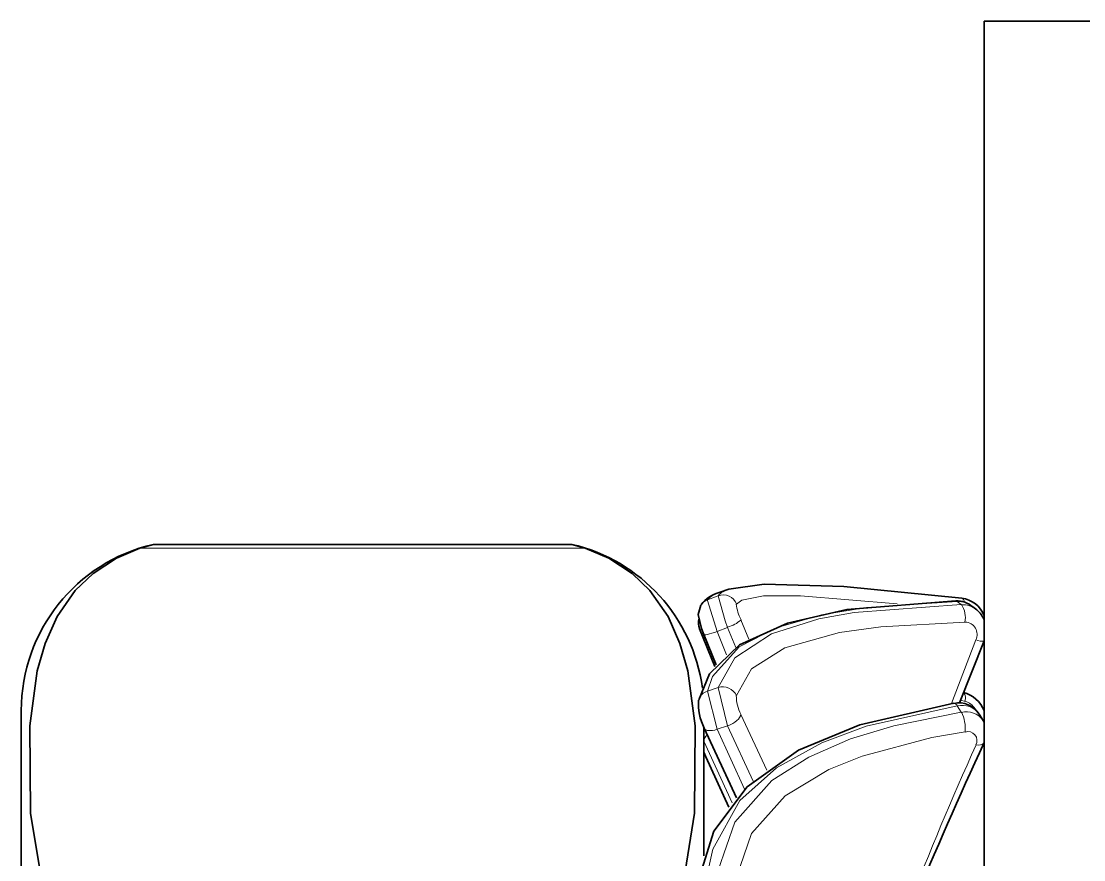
# Model space of a CAD drawing. Extents: x 218 to 1434, y 54 to 743.
# Drawn here: x 932.568 to 936.304, y 433.02 to 435.97 of the extents above; entities that cross this region are included whole.
import ezdxf

# ---------------------------------------------------------------- set-up
doc = ezdxf.new("R2010")
doc.units = 0

msp = doc.modelspace()

# ---------------------------------------------------------------- linework, layer by layer
at = {"color": 7, "lineweight": 35, "ltscale": 0.075}
msp.add_line((938.9538, 435.9697), (935.9538, 435.9697), dxfattribs=at)
at = {"color": 7, "lineweight": 35, "ltscale": 0.125}
msp.add_line((935.9538, 430.9697), (935.9538, 435.9697), dxfattribs=at)
at = {"color": 7, "lineweight": 35, "ltscale": 0.001228}
for p, q in [((933.0327, 434.1296), (932.9855, 434.1162)), ((934.5035, 434.1296), (934.5507, 434.1162))]:
    msp.add_line(p, q, dxfattribs=at)
at = {"color": 7, "lineweight": 35, "ltscale": 0.036769}
msp.add_line((933.0327, 434.1296), (934.5035, 434.1296), dxfattribs=at)
at = {"color": 7, "lineweight": 13, "ltscale": 0.039131}
msp.add_line((932.9855, 434.1162), (934.5507, 434.1162), dxfattribs=at)
at = {"color": 7, "lineweight": 13, "ltscale": 0.001005}
msp.add_line((934.9809, 433.9342), (935.0184, 433.9487), dxfattribs=at)
at = {"color": 7, "lineweight": 35, "ltscale": 0.000807265}
msp.add_line((935.025, 433.9614), (935.0557, 433.9716), dxfattribs=at)
at = {"color": 7, "lineweight": 13, "ltscale": 0.000143142}
msp.add_line((935.8591, 433.9287), (935.8538, 433.9307), dxfattribs=at)
at = {"color": 7, "lineweight": 13, "ltscale": 0.00044777}
msp.add_line((935.8731, 433.9175), (935.8591, 433.9287), dxfattribs=at)
at = {"color": 7, "lineweight": 35, "ltscale": 0.000443506}
msp.add_line((935.9276, 433.899), (935.9138, 433.9103), dxfattribs=at)
at = {"color": 7, "lineweight": 13, "ltscale": 0.001851}
msp.add_line((935.0981, 433.8642), (935.126, 433.7957), dxfattribs=at)
at = {"color": 7, "lineweight": 13, "ltscale": 0.001017}
msp.add_line((934.9681, 433.7959), (934.9525, 433.8335), dxfattribs=at)
at = {"color": 7, "lineweight": 35, "ltscale": 0.003584}
msp.add_line((934.953, 433.8323), (935.0068, 433.6995), dxfattribs=at)
at = {"color": 7, "lineweight": 13, "ltscale": 0.000999717}
msp.add_line((935.0145, 433.8232), (935.0518, 433.8376), dxfattribs=at)
at = {"color": 7, "lineweight": 13, "ltscale": 0.001904}
msp.add_line((935.0518, 433.8376), (935.0804, 433.7671), dxfattribs=at)
at = {"color": 7, "lineweight": 13, "ltscale": 0.000183418}
msp.add_line((934.9726, 433.8018), (934.9681, 433.7959), dxfattribs=at)
at = {"color": 7, "lineweight": 13, "ltscale": 0.002593}
msp.add_line((935.0071, 433.6998), (934.9681, 433.7959), dxfattribs=at)
at = {"color": 7, "lineweight": 35, "ltscale": 0.002906}
msp.add_line((935.0119, 433.7054), (934.9682, 433.8131), dxfattribs=at)
at = {"color": 7, "lineweight": 13, "ltscale": 0.002204}
msp.add_line((935.0477, 433.7415), (935.0145, 433.8232), dxfattribs=at)
at = {"color": 7, "lineweight": 13, "ltscale": 0.006007}
msp.add_line((935.9249, 433.7936), (935.8386, 433.5694), dxfattribs=at)
at = {"color": 7, "lineweight": 35, "ltscale": 0.005855}
msp.add_line((935.8675, 433.5719), (935.9537, 433.7897), dxfattribs=at)
at = {"color": 7, "lineweight": 13, "ltscale": 0.000991413}
msp.add_line((934.9809, 433.6133), (935.0184, 433.6263), dxfattribs=at)
at = {"color": 7, "lineweight": 13, "ltscale": 0.00346}
msp.add_line((935.0145, 433.479), (934.9809, 433.6133), dxfattribs=at)
at = {"color": 7, "lineweight": 13, "ltscale": 0.003465}
msp.add_line((935.0184, 433.6263), (935.0518, 433.4917), dxfattribs=at)
at = {"color": 7, "lineweight": 13, "ltscale": 0.000405608}
msp.add_line((935.8712, 433.5813), (935.8869, 433.5774), dxfattribs=at)
at = {"color": 7, "lineweight": 35, "ltscale": 0.11937}
msp.add_line((932.5681, 428.7703), (932.5681, 433.5451), dxfattribs=at)
at = {"color": 7, "lineweight": 13, "ltscale": 0.005419}
msp.add_line((935.0981, 433.5317), (935.189, 433.3349), dxfattribs=at)
at = {"color": 7, "lineweight": 13, "ltscale": 0.000667858}
msp.add_line((935.8731, 433.5391), (935.8591, 433.5619), dxfattribs=at)
at = {"color": 7, "lineweight": 35, "ltscale": 0.000665206}
msp.add_line((935.9498, 433.5099), (935.9362, 433.5327), dxfattribs=at)
at = {"color": 7, "lineweight": 13, "ltscale": 0.000984854}
msp.add_line((935.0145, 433.479), (935.0518, 433.4917), dxfattribs=at)
at = {"color": 7, "lineweight": 13, "ltscale": 0.005365}
msp.add_line((935.0518, 433.4917), (935.1417, 433.2969), dxfattribs=at)
at = {"color": 7, "lineweight": 35, "ltscale": 0.000206131}
msp.add_line((935.9537, 433.5026), (935.9498, 433.5099), dxfattribs=at)
at = {"color": 7, "lineweight": 35, "ltscale": 0.011279}
msp.add_line((934.9681, 433.034), (934.9681, 433.4851), dxfattribs=at)
at = {"color": 7, "lineweight": 35, "ltscale": 0.006752}
msp.add_line((935.0823, 433.2379), (934.9691, 433.4831), dxfattribs=at)
at = {"color": 7, "lineweight": 13, "ltscale": 0.005787}
msp.add_line((935.1115, 433.2688), (935.0145, 433.479), dxfattribs=at)
at = {"color": 7, "lineweight": 13, "ltscale": 0.00595}
msp.add_line((935.0679, 433.2209), (934.9681, 433.437), dxfattribs=at)
at = {"color": 7, "lineweight": 35, "ltscale": 0.000448503}
msp.add_line((934.9752, 433.3824), (934.9681, 433.3989), dxfattribs=at)
at = {"color": 7, "lineweight": 35, "ltscale": 0.004863}
msp.add_line((934.9752, 433.3824), (935.0557, 433.2054), dxfattribs=at)
at = {"color": 7, "lineweight": 35}
for points in [[(932.9855, 434.1162), (932.9024, 434.0811), (932.8205, 434.0274), (932.7577, 433.9669), (932.694, 433.8756), (932.652, 433.7814), (932.6246, 433.6846), (932.5986, 433.4908), (932.6006, 433.1837), (932.6342, 432.9787), (932.6695, 432.8766), (932.7283, 432.7726), (932.8204, 432.6752), (932.8939, 432.6259), (932.9855, 432.5862)], [(934.5507, 434.1162), (934.6338, 434.0811), (934.7157, 434.0274), (934.7785, 433.9669), (934.8422, 433.8756), (934.8842, 433.7814), (934.9116, 433.6846), (934.9376, 433.4908), (934.9355, 433.1837), (934.902, 432.9787), (934.8667, 432.8766), (934.8079, 432.7726), (934.7158, 432.6752), (934.6423, 432.6259), (934.5507, 432.5862)], [(935.0557, 433.9716), (935.1804, 433.9897), (935.4603, 433.9814), (935.8746, 433.9404)], [(934.9575, 433.9156), (934.9485, 433.8823), (934.9604, 433.8335), (934.9682, 433.8131)], [(935.8538, 433.9307), (935.4706, 433.8999), (935.2621, 433.8526), (935.094, 433.7763), (934.9884, 433.674), (934.9506, 433.5833)], [(935.847, 433.5707), (935.5165, 433.4944), (935.3011, 433.4051), (935.1199, 433.277), (935.0027, 433.1208), (934.9496, 432.9483)]]:
    msp.add_lwpolyline(points, dxfattribs=at)
at = {"color": 7, "lineweight": 13}
for points in [[(935.0184, 433.9487), (935.043, 433.8601), (935.0518, 433.8376)], [(935.0828, 433.9198), (935.1012, 433.9336), (935.1781, 433.9488), (935.3082, 433.9486), (935.6473, 433.9204)], [(935.0145, 433.8232), (934.9804, 433.9316), (934.9809, 433.9342)], [(935.8591, 433.9287), (935.5397, 433.9074), (935.3819, 433.8815), (935.2229, 433.8363), (935.0926, 433.7696), (934.9988, 433.6646), (934.9809, 433.6133)], [(935.0184, 433.6263), (935.0768, 433.7309), (935.2059, 433.8152), (935.3728, 433.8677), (935.4962, 433.8901), (935.8731, 433.9175)], [(935.0828, 433.5982), (935.1355, 433.6923), (935.2524, 433.7661), (935.4454, 433.8191), (935.5907, 433.8393), (935.8869, 433.8554)], [(935.8591, 433.5619), (935.5391, 433.49), (935.383, 433.432), (935.2231, 433.3436), (935.0947, 433.2284), (935, 433.0579), (934.9809, 432.9735)], [(935.0184, 432.9833), (935.0771, 433.1519), (935.2073, 433.2986), (935.3367, 433.3815), (935.4833, 433.445), (935.6365, 433.4916), (935.8731, 433.5391)], [(935.0828, 432.9595), (935.1357, 433.113), (935.2535, 433.2454), (935.4074, 433.3381), (935.5247, 433.3851), (935.7701, 433.4497), (935.8869, 433.4701)]]:
    msp.add_lwpolyline(points, dxfattribs=at)
at = {"color": 7, "lineweight": 35}
for centre, radius, start, end in [((933.1681, 433.5451), 0.6, 103.039, 180), ((934.3681, 433.5451), 0.6, 7.5795, 76.961), ((935.0577, 433.8391), 0.1264, 104.9642, 141.9971), ((935.8621, 433.8432), 0.0981, 21.0348, 82.6615), ((935.8563, 433.8395), 0.0912, 50.8629, 91.5864), ((934.9999, 433.8531), 0.0513, 165.073, 202.3879), ((935.87, 433.829), 0.0906, 22.4797, 50.594), ((935.8546, 433.5046), 0.1069, 21.9451, 75.9435), ((935.1273, 433.5665), 0.1783, 174.9726, 207.7892), ((935.8641, 433.4861), 0.086, 32.9142, 101.4274), ((953.9524, 425.1865), 19.7981, 155.38716, 157.19749)]:
    msp.add_arc(centre, radius, start, end, dxfattribs=at)
at = {"color": 7, "lineweight": 13}
for centre, radius, start, end in [((935.0445, 433.8787), 0.0847, 103.2487, 138.865), ((935.0739, 433.8985), 0.0751, 104.0401, 137.8869), ((935.0358, 433.9013), 0.0506, 21.4875, 110.1563), ((935.8697, 433.9265), 0.0148, 358.9294, 76.057), ((934.9979, 433.8887), 0.0486, 110.5521, 144.7678), ((935.2324, 433.9355), 0.1512, 185.9931, 207.9867), ((935.8617, 433.8457), 0.083, 51.0885, 91.7535), ((935.8754, 433.8345), 0.083, 51.0681, 91.5636), ((935.8016, 433.8713), 0.0861, 349.4467, 32.8705), ((935.0187, 433.9557), 0.122, 285.6721, 310.9839), ((935.886, 433.8131), 0.0428, 333.465, 88.7041), ((935.9476, 433.836), 0.0474, 241.7139, 277.5041), ((934.9916, 433.5717), 0.0428, 104.4756, 164.2387), ((935.0341, 433.5737), 0.0548, 26.6875, 106.7205), ((935.8553, 433.5889), 0.0326, 339.9016, 37.4783), ((935.2262, 433.5986), 0.144, 180.1841, 207.6047), ((935.8453, 433.5565), 0.0146, 21.1468, 83.0407), ((935.8725, 433.5232), 0.0561, 28.9332, 75.0969), ((935.8771, 433.4898), 0.0735, 36.0574, 104.0275), ((935.8909, 433.4671), 0.0735, 36.0077, 103.8551), ((935.7617, 433.4815), 0.1257, 354.7755, 27.3225), ((934.9987, 433.4338), 0.031, 126.2587, 174.0932), ((935.8971, 433.4394), 0.0315, 331.1531, 108.2987), ((946.7567, 428.5406), 11.8815, 155.73208, 158.71406), ((935.9337, 433.4497), 0.0265, 251.0662, 317.6057)]:
    msp.add_arc(centre, radius, start, end, dxfattribs=at)
for centre, major_axis, ratio, start_param, end_param in [((935.0145, 433.8319), (0.0463, 0.0188), 0.161243, 3.03521, 4.647041), ((935.0518, 433.5167), (0.0454, 0.021), 0.464285, 4.501298, 6.029625), ((935.0145, 433.504), (0.0454, 0.021), 0.464282, 3.141593, 4.50129)]:
    msp.add_ellipse(centre, major_axis=major_axis, ratio=ratio, start_param=start_param, end_param=end_param, dxfattribs=at)

doc.saveas('drawing.dxf')
